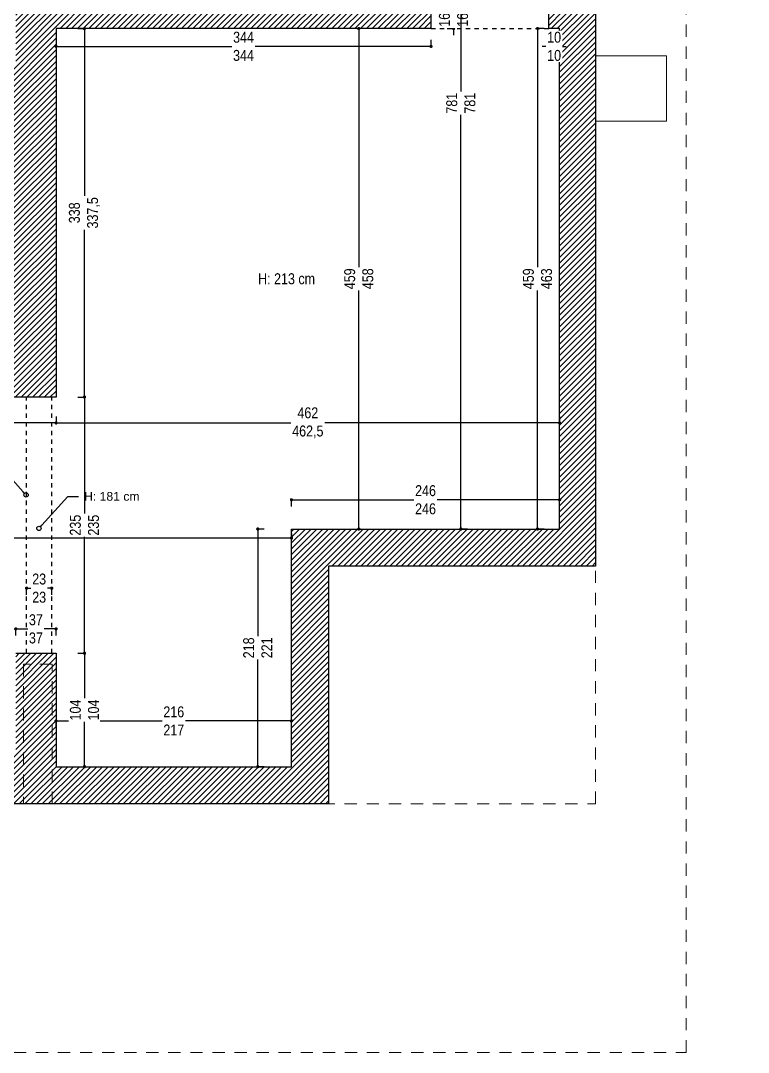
# Model space of a CAD drawing. Header units: millimetres. Extents: x 863 to 22635, y -482 to 12118.
# Drawn here: x 20798 to 21465, y 9246 to 10192 of the extents above; entities that cross this region are included whole.
import ezdxf
from ezdxf import colors
from ezdxf.entities.mleader import LeaderData, LeaderLine
from ezdxf.math import Vec2, Vec3

# ---------------------------------------------------------------- set-up
doc = ezdxf.new("R2010")
doc.units = ezdxf.units.MM
doc.header["$PDMODE"] = 35
doc.linetypes.add('JIS_02_0.7', pattern=[1.35, 0.75, -0.6])
doc.linetypes.add('JIS_02_1.0', pattern=[2, 1, -1])
doc.layers.add('ABOVE_0G', color=235, linetype='JIS_02_0.7', lineweight=9)
doc.layers.add('MECHANIC_0G', color=6, linetype='Continuous', lineweight=0)
for name, color, linetype in [('DIM_0G', 20, 'Continuous'), ('Existing WALL HATCH_0G', 251, 'Continuous'), ('Existing WALL_0G', 65, 'Continuous')]:
    doc.layers.add(name, color=color, linetype=linetype)
doc.styles.add('0G_50', font='ARIALN.TTF', dxfattribs={"height": 50})
doc.styles.add('OZGU', font='ARIALN.TTF')
doc.styles.get("Standard").update_dxf_attribs({"font": 'arial.ttf'})
doc.dimstyles.new('0G_1_50_ORTA', dxfattribs={"dimtxt": 10, "dimasz": 3, "dimexe": 1, "dimexo": 4, "dimgap": 1, "dimtad": 0, "dimdec": 1, "dimzin": 9, "dimtxsty": 'OZGU', "dimblk": 'DOT', "dimcen": 2, "dimclrd": 256, "dimclre": 256, "dimclrt": 256, "dimadec": 1, "dimazin": 2, "dimtfac": 1, "dimtdec": 1, "dimtix": 1, "dimtmove": 2, "dimatfit": 3, "dimldrblk": 'ARCHTICK', "dimfxl": 6, "dimfxlon": 1, "dimtfill": 1, "dimarcsym": 0})

# ---------------------------------------------------------------- blocks, each defined once
blk = doc.blocks.new('_Dot')
at = {"color": 0, "linetype": 'ByBlock', "lineweight": -2}
blk.add_line((-0.5, 0), (-1, 0), dxfattribs=at)
at = {"color": 0, "linetype": 'ByBlock', "const_width": 0.5}
blk.add_lwpolyline([(-0.25, 0, 1), (0.25, 0, 1)], format="xyb", close=True, dxfattribs=at)
blk = doc.blocks.new('*D859')
at = {"layer": 'Defpoints', "color": 0, "transparency": 16777216}
for p in [(21174.04, 10200.66), (21174.04, 10184.66)]:
    blk.add_point(p, dxfattribs=at)
at = {"layer": 'DIM_0G', "lineweight": -2, "transparency": 16777216}
for p, q in [((21188.75, 10200.66), (21195.75, 10200.66)), ((21194.75, 10203.66), (21194.75, 10206.66)), ((21194.75, 10200.66), (21194.75, 10199.15)), ((21188.75, 10184.66), (21195.75, 10184.66)), ((21194.75, 10184.66), (21194.75, 10186.18)), ((21194.75, 10181.66), (21194.75, 10178.66))]:
    blk.add_line(p, q, dxfattribs=at)
at = {"layer": 'DIM_0G', "lineweight": -2, "transparency": 16777216, "xscale": 3, "yscale": 3, "zscale": 3}
for p, rotation in [((21194.75, 10200.66), 270), ((21194.75, 10184.66), 90)]:
    blk.add_blockref('_Dot', p, dxfattribs=dict(at, rotation=rotation))
at = {"layer": 'DIM_0G', "transparency": 16777216, "insert": (21194.75, 10192.66), "char_height": 10, "attachment_point": 5, "rotation": 90, "style": 'OZGU', "bg_fill": 3, "box_fill_scale": 1.1, "bg_fill_color": 256, "bg_fill_true_color": 13158600, "bg_fill_transparency": 0}
blk.add_mtext('16\\P16', dxfattribs=at)
at = {"layer": 'Defpoints', "color": 0, "transparency": 16777216}
blk.add_point((21194.75, 10184.66), dxfattribs=at)
blk = doc.blocks.new('_ArchTick')
at = {"color": 0, "linetype": 'ByBlock', "const_width": 0.15}
blk.add_lwpolyline([(-0.5, -0.5), (0.5, 0.5)], dxfattribs=at)
blk = doc.blocks.new('*D860')
at = {"layer": 'Defpoints', "color": 0, "transparency": 16777216}
for p in [(20830.04, 10184.66), (21174.04, 10184.66), (20830.04, 10168.29)]:
    blk.add_point(p, dxfattribs=at)
at = {"layer": 'DIM_0G', "lineweight": -2, "transparency": 16777216}
for p, q in [((20830.04, 10174.29), (20830.04, 10167.29)), ((21174.04, 10174.29), (21174.04, 10167.29)), ((20833.04, 10168.29), (20991.99, 10168.29)), ((21171.04, 10168.29), (21012.08, 10168.29))]:
    blk.add_line(p, q, dxfattribs=at)
at = {"layer": 'DIM_0G', "lineweight": -2, "transparency": 16777216, "xscale": 3, "yscale": 3, "zscale": 3, "rotation": 180}
blk.add_blockref('_Dot', (20830.04, 10168.29), dxfattribs=at)
at = {"layer": 'DIM_0G', "lineweight": -2, "transparency": 16777216, "xscale": 3, "yscale": 3, "zscale": 3}
blk.add_blockref('_Dot', (21174.04, 10168.29), dxfattribs=at)
at = {"layer": 'DIM_0G', "transparency": 16777216, "insert": (21002.04, 10168.29), "char_height": 10, "attachment_point": 5, "style": 'OZGU', "bg_fill": 3, "box_fill_scale": 1.1, "bg_fill_color": 256, "bg_fill_true_color": 13158600, "bg_fill_transparency": 0}
blk.add_mtext('344\\P344', dxfattribs=at)
blk = doc.blocks.new('_DotBlank')
at = {"color": 0, "linetype": 'ByBlock', "lineweight": -2}
blk.add_line((-0.5, 0), (-1, 0), dxfattribs=at)
blk.add_circle((0, 0), 0.5, dxfattribs=at)
blk = doc.blocks.new('*D867')
at = {"layer": 'DIM_0G', "lineweight": -2, "transparency": 16777216}
for p, q in [((21282.04, 10174.29), (21282.04, 10167.29)), ((21292.04, 10174.29), (21292.04, 10167.29)), ((21279.04, 10168.29), (21276.04, 10168.29)), ((21282.04, 10168.29), (21292.04, 10168.29)), ((21295.04, 10168.29), (21298.04, 10168.29))]:
    blk.add_line(p, q, dxfattribs=at)
at = {"layer": 'DIM_0G', "lineweight": -2, "transparency": 16777216, "xscale": 3, "yscale": 3, "zscale": 3}
blk.add_blockref('_Dot', (21282.04, 10168.29), dxfattribs=at)
at = {"layer": 'DIM_0G', "lineweight": -2, "transparency": 16777216, "xscale": 3, "yscale": 3, "zscale": 3, "rotation": 180}
blk.add_blockref('_Dot', (21292.04, 10168.29), dxfattribs=at)
at = {"layer": 'DIM_0G', "transparency": 16777216, "insert": (21287.04, 10168.29), "char_height": 10, "attachment_point": 5, "style": 'OZGU', "bg_fill": 3, "box_fill_scale": 1.1, "bg_fill_color": 256, "bg_fill_true_color": 13158600, "bg_fill_transparency": 0}
blk.add_mtext('10\\P10', dxfattribs=at)
at = {"layer": 'Defpoints', "color": 0, "transparency": 16777216}
for p in [(21282.04, 10184.66), (21292.04, 10184.66), (21292.04, 10168.29)]:
    blk.add_point(p, dxfattribs=at)
blk = doc.blocks.new('*D872')
at = {"layer": 'Defpoints', "color": 0, "transparency": 16777216}
for p in [(20830.04, 10184.66), (20830.04, 9846.66), (20856.12, 9846.66)]:
    blk.add_point(p, dxfattribs=at)
at = {"layer": 'DIM_0G', "lineweight": -2, "transparency": 16777216}
for p, q in [((20850.12, 10184.66), (20857.12, 10184.66)), ((20856.12, 10181.66), (20856.12, 10030.53)), ((20856.12, 9849.66), (20856.12, 10000.8)), ((20850.12, 9846.66), (20857.12, 9846.66))]:
    blk.add_line(p, q, dxfattribs=at)
at = {"layer": 'DIM_0G', "lineweight": -2, "transparency": 16777216, "xscale": 3, "yscale": 3, "zscale": 3}
for p, rotation in [((20856.12, 10184.66), 90), ((20856.12, 9846.66), 270)]:
    blk.add_blockref('_Dot', p, dxfattribs=dict(at, rotation=rotation))
at = {"layer": 'DIM_0G', "transparency": 16777216, "insert": (20856.12, 10015.66), "char_height": 10, "attachment_point": 5, "rotation": 90, "style": 'OZGU', "bg_fill": 3, "box_fill_scale": 1.1, "bg_fill_color": 256, "bg_fill_true_color": 13158600, "bg_fill_transparency": 0}
blk.add_mtext('338\\P{\\C2;337,5}', dxfattribs=at)
blk = doc.blocks.new('*D873')
at = {"layer": 'Defpoints', "color": 0, "transparency": 16777216}
for p in [(20700.04, 9846.66), (20830.04, 9846.66), (20700.04, 9822.95)]:
    blk.add_point(p, dxfattribs=at)
at = {"layer": 'DIM_0G', "lineweight": -2, "transparency": 16777216}
for p, q in [((20700.04, 9828.95), (20700.04, 9821.95)), ((20703.04, 9822.95), (20755.38, 9822.95)), ((20827.04, 9822.95), (20774.7, 9822.95)), ((20830.04, 9828.95), (20830.04, 9821.95))]:
    blk.add_line(p, q, dxfattribs=at)
at = {"layer": 'DIM_0G', "lineweight": -2, "transparency": 16777216, "xscale": 3, "yscale": 3, "zscale": 3, "rotation": 180}
blk.add_blockref('_Dot', (20700.04, 9822.95), dxfattribs=at)
at = {"layer": 'DIM_0G', "lineweight": -2, "transparency": 16777216, "xscale": 3, "yscale": 3, "zscale": 3}
blk.add_blockref('_Dot', (20830.04, 9822.95), dxfattribs=at)
at = {"layer": 'DIM_0G', "transparency": 16777216, "insert": (20765.04, 9822.95), "char_height": 10, "attachment_point": 5, "style": 'OZGU', "bg_fill": 3, "box_fill_scale": 1.1, "bg_fill_color": 256, "bg_fill_true_color": 13158600, "bg_fill_transparency": 0}
blk.add_mtext('130\\P130', dxfattribs=at)
blk = doc.blocks.new('*D874')
at = {"layer": 'Defpoints', "color": 0, "transparency": 16777216}
for p in [(21292.04, 10184.66), (21271.78, 9725.66), (21292.04, 9725.66)]:
    blk.add_point(p, dxfattribs=at)
at = {"layer": 'DIM_0G', "lineweight": -2, "transparency": 16777216}
for p, q in [((21277.78, 10184.66), (21270.78, 10184.66)), ((21271.78, 10181.66), (21271.78, 9965.4)), ((21271.78, 9728.66), (21271.78, 9944.93)), ((21277.78, 9725.66), (21270.78, 9725.66))]:
    blk.add_line(p, q, dxfattribs=at)
at = {"layer": 'DIM_0G', "lineweight": -2, "transparency": 16777216, "xscale": 3, "yscale": 3, "zscale": 3}
for p, rotation in [((21271.78, 10184.66), 90), ((21271.78, 9725.66), 270)]:
    blk.add_blockref('_Dot', p, dxfattribs=dict(at, rotation=rotation))
at = {"layer": 'DIM_0G', "transparency": 16777216, "insert": (21271.78, 9955.16), "char_height": 10, "attachment_point": 5, "rotation": 90, "style": 'OZGU', "bg_fill": 3, "box_fill_scale": 1.1, "bg_fill_color": 256, "bg_fill_true_color": 13158600, "bg_fill_transparency": 0}
blk.add_mtext('459\\P{\\C2;463}', dxfattribs=at)
blk = doc.blocks.new('*D875')
at = {"layer": 'Defpoints', "color": 0, "transparency": 16777216}
for p in [(20830.04, 9846.66), (21292.04, 9847.16), (21292.04, 9822.95)]:
    blk.add_point(p, dxfattribs=at)
at = {"layer": 'DIM_0G', "lineweight": -2, "transparency": 16777216}
for p, q in [((20830.04, 9828.95), (20830.04, 9821.95)), ((20833.04, 9822.95), (21046, 9822.95)), ((21289.04, 9822.95), (21076.07, 9822.95)), ((21292.04, 9828.95), (21292.04, 9821.95))]:
    blk.add_line(p, q, dxfattribs=at)
at = {"layer": 'DIM_0G', "lineweight": -2, "transparency": 16777216, "xscale": 3, "yscale": 3, "zscale": 3, "rotation": 180}
blk.add_blockref('_Dot', (20830.04, 9822.95), dxfattribs=at)
at = {"layer": 'DIM_0G', "lineweight": -2, "transparency": 16777216, "xscale": 3, "yscale": 3, "zscale": 3}
blk.add_blockref('_Dot', (21292.04, 9822.95), dxfattribs=at)
at = {"layer": 'DIM_0G', "transparency": 16777216, "insert": (21061.04, 9822.95), "char_height": 10, "attachment_point": 5, "style": 'OZGU', "bg_fill": 3, "box_fill_scale": 1.1, "bg_fill_color": 256, "bg_fill_true_color": 13158600, "bg_fill_transparency": 0}
blk.add_mtext('462\\P{\\C2;462,5}', dxfattribs=at)
blk = doc.blocks.new('*D876')
at = {"layer": 'Defpoints', "color": 0, "transparency": 16777216}
for p in [(21046.04, 9752.44), (21046.04, 9725.66), (21292.04, 9725.66)]:
    blk.add_point(p, dxfattribs=at)
at = {"layer": 'DIM_0G', "lineweight": -2, "transparency": 16777216}
for p, q in [((21046.04, 9746.44), (21046.04, 9753.44)), ((21049.04, 9752.44), (21158.91, 9752.44)), ((21289.04, 9752.44), (21179.16, 9752.44)), ((21292.04, 9746.44), (21292.04, 9753.44))]:
    blk.add_line(p, q, dxfattribs=at)
at = {"layer": 'DIM_0G', "lineweight": -2, "transparency": 16777216, "xscale": 3, "yscale": 3, "zscale": 3, "rotation": 180}
blk.add_blockref('_Dot', (21046.04, 9752.44), dxfattribs=at)
at = {"layer": 'DIM_0G', "lineweight": -2, "transparency": 16777216, "xscale": 3, "yscale": 3, "zscale": 3}
blk.add_blockref('_Dot', (21292.04, 9752.44), dxfattribs=at)
at = {"layer": 'DIM_0G', "transparency": 16777216, "insert": (21169.04, 9752.44), "char_height": 10, "attachment_point": 5, "style": 'OZGU', "bg_fill": 3, "box_fill_scale": 1.1, "bg_fill_color": 256, "bg_fill_true_color": 13158600, "bg_fill_transparency": 0}
blk.add_mtext('246\\P246', dxfattribs=at)
blk = doc.blocks.new('*D877')
at = {"layer": 'Defpoints', "color": 0, "transparency": 16777216}
for p in [(21046.04, 9725.66), (21015.11, 9507.66), (21046.04, 9507.66)]:
    blk.add_point(p, dxfattribs=at)
at = {"layer": 'DIM_0G', "lineweight": -2, "transparency": 16777216}
for p, q in [((21021.11, 9725.66), (21014.11, 9725.66)), ((21015.11, 9722.66), (21015.11, 9626.8)), ((21015.11, 9510.66), (21015.11, 9606.53)), ((21021.11, 9507.66), (21014.11, 9507.66))]:
    blk.add_line(p, q, dxfattribs=at)
at = {"layer": 'DIM_0G', "lineweight": -2, "transparency": 16777216, "xscale": 3, "yscale": 3, "zscale": 3}
for p, rotation in [((21015.11, 9725.66), 90), ((21015.11, 9507.66), 270)]:
    blk.add_blockref('_Dot', p, dxfattribs=dict(at, rotation=rotation))
at = {"layer": 'DIM_0G', "transparency": 16777216, "insert": (21015.11, 9616.66), "char_height": 10, "attachment_point": 5, "rotation": 90, "style": 'OZGU', "bg_fill": 3, "box_fill_scale": 1.1, "bg_fill_color": 256, "bg_fill_true_color": 13158600, "bg_fill_transparency": 0}
blk.add_mtext('218\\P221', dxfattribs=at)
blk = doc.blocks.new('*D878')
at = {"layer": 'Defpoints', "color": 0, "transparency": 16777216}
for p in [(21046.04, 9549.64), (20830.04, 9507.66), (21046.04, 9507.66)]:
    blk.add_point(p, dxfattribs=at)
at = {"layer": 'DIM_0G', "lineweight": -2, "transparency": 16777216}
for p, q in [((20830.04, 9543.64), (20830.04, 9550.64)), ((20833.04, 9549.64), (20927.91, 9549.64)), ((21043.04, 9549.64), (20948.16, 9549.64)), ((21046.04, 9543.64), (21046.04, 9550.64))]:
    blk.add_line(p, q, dxfattribs=at)
at = {"layer": 'DIM_0G', "lineweight": -2, "transparency": 16777216, "xscale": 3, "yscale": 3, "zscale": 3, "rotation": 180}
blk.add_blockref('_Dot', (20830.04, 9549.64), dxfattribs=at)
at = {"layer": 'DIM_0G', "lineweight": -2, "transparency": 16777216, "xscale": 3, "yscale": 3, "zscale": 3}
blk.add_blockref('_Dot', (21046.04, 9549.64), dxfattribs=at)
at = {"layer": 'DIM_0G', "transparency": 16777216, "insert": (20938.04, 9549.64), "char_height": 10, "attachment_point": 5, "style": 'OZGU', "bg_fill": 3, "box_fill_scale": 1.1, "bg_fill_color": 256, "bg_fill_true_color": 13158600, "bg_fill_transparency": 0}
blk.add_mtext('216\\P{\\C2;217}', dxfattribs=at)
blk = doc.blocks.new('*D879')
at = {"layer": 'Defpoints', "color": 0, "transparency": 16777216}
for p in [(20830.04, 9611.66), (20856.12, 9611.66), (20830.04, 9507.66)]:
    blk.add_point(p, dxfattribs=at)
at = {"layer": 'DIM_0G', "lineweight": -2, "transparency": 16777216}
for p, q in [((20850.12, 9611.66), (20857.12, 9611.66)), ((20856.12, 9608.66), (20856.12, 9569.32)), ((20856.12, 9510.66), (20856.12, 9550)), ((20850.12, 9507.66), (20857.12, 9507.66))]:
    blk.add_line(p, q, dxfattribs=at)
at = {"layer": 'DIM_0G', "lineweight": -2, "transparency": 16777216, "xscale": 3, "yscale": 3, "zscale": 3}
for p, rotation in [((20856.12, 9611.66), 90), ((20856.12, 9507.66), 270)]:
    blk.add_blockref('_Dot', p, dxfattribs=dict(at, rotation=rotation))
at = {"layer": 'DIM_0G', "transparency": 16777216, "insert": (20856.12, 9559.66), "char_height": 10, "attachment_point": 5, "rotation": 90, "style": 'OZGU', "bg_fill": 3, "box_fill_scale": 1.1, "bg_fill_color": 256, "bg_fill_true_color": 13158600, "bg_fill_transparency": 0}
blk.add_mtext('104\\P104', dxfattribs=at)
blk = doc.blocks.new('*D880')
at = {"layer": 'Defpoints', "color": 0, "transparency": 16777216}
for p in [(20793.04, 9634.02), (20793.04, 9611.66), (20830.04, 9611.66)]:
    blk.add_point(p, dxfattribs=at)
at = {"layer": 'DIM_0G', "lineweight": -2, "transparency": 16777216}
for p, q in [((20793.04, 9628.02), (20793.04, 9635.02)), ((20796.04, 9634.02), (20804.67, 9634.02)), ((20827.04, 9634.02), (20818.41, 9634.02)), ((20830.04, 9628.02), (20830.04, 9635.02))]:
    blk.add_line(p, q, dxfattribs=at)
at = {"layer": 'DIM_0G', "lineweight": -2, "transparency": 16777216, "xscale": 3, "yscale": 3, "zscale": 3, "rotation": 180}
blk.add_blockref('_Dot', (20793.04, 9634.02), dxfattribs=at)
at = {"layer": 'DIM_0G', "lineweight": -2, "transparency": 16777216, "xscale": 3, "yscale": 3, "zscale": 3}
blk.add_blockref('_Dot', (20830.04, 9634.02), dxfattribs=at)
at = {"layer": 'DIM_0G', "transparency": 16777216, "insert": (20811.54, 9634.02), "char_height": 10, "attachment_point": 5, "style": 'OZGU', "bg_fill": 3, "box_fill_scale": 1.1, "bg_fill_color": 256, "bg_fill_true_color": 13158600, "bg_fill_transparency": 0}
blk.add_mtext('37\\P37', dxfattribs=at)
blk = doc.blocks.new('*D883')
at = {"layer": 'Defpoints', "color": 0, "transparency": 16777216}
for p in [(21174.04, 10184.66), (21046.04, 9725.66), (21107.81, 9725.66)]:
    blk.add_point(p, dxfattribs=at)
at = {"layer": 'DIM_0G', "lineweight": -2, "transparency": 16777216}
for p, q in [((21113.81, 10184.66), (21106.81, 10184.66)), ((21107.81, 10181.66), (21107.81, 9965.4)), ((21107.81, 9728.66), (21107.81, 9944.93)), ((21101.81, 9725.66), (21108.81, 9725.66))]:
    blk.add_line(p, q, dxfattribs=at)
at = {"layer": 'DIM_0G', "lineweight": -2, "transparency": 16777216, "xscale": 3, "yscale": 3, "zscale": 3}
for p, rotation in [((21107.81, 10184.66), 90), ((21107.81, 9725.66), 270)]:
    blk.add_blockref('_Dot', p, dxfattribs=dict(at, rotation=rotation))
at = {"layer": 'DIM_0G', "transparency": 16777216, "insert": (21107.81, 9955.16), "char_height": 10, "attachment_point": 5, "rotation": 90, "style": 'OZGU', "bg_fill": 3, "box_fill_scale": 1.1, "bg_fill_color": 256, "bg_fill_true_color": 13158600, "bg_fill_transparency": 0}
blk.add_mtext('459\\P{\\C2;458}', dxfattribs=at)
blk = doc.blocks.new('*D884')
at = {"layer": 'Defpoints', "color": 0, "transparency": 16777216}
for p in [(21291.04, 10506.66), (21201.47, 9725.66), (21292.04, 9725.66)]:
    blk.add_point(p, dxfattribs=at)
at = {"layer": 'DIM_0G', "lineweight": -2, "transparency": 16777216}
for p, q in [((21207.47, 10506.66), (21200.47, 10506.66)), ((21201.47, 10503.66), (21201.47, 10125.4)), ((21201.47, 9728.66), (21201.47, 10106.93)), ((21207.47, 9725.66), (21200.47, 9725.66))]:
    blk.add_line(p, q, dxfattribs=at)
at = {"layer": 'DIM_0G', "lineweight": -2, "transparency": 16777216, "xscale": 3, "yscale": 3, "zscale": 3}
for p, rotation in [((21201.47, 10506.66), 90), ((21201.47, 9725.66), 270)]:
    blk.add_blockref('_Dot', p, dxfattribs=dict(at, rotation=rotation))
at = {"layer": 'DIM_0G', "transparency": 16777216, "insert": (21201.47, 10116.16), "char_height": 10, "attachment_point": 5, "rotation": 90, "style": 'OZGU', "bg_fill": 3, "box_fill_scale": 1.1, "bg_fill_color": 256, "bg_fill_true_color": 13158600, "bg_fill_transparency": 0}
blk.add_mtext('781\\P781', dxfattribs=at)
blk = doc.blocks.new('*D885')
at = {"layer": 'Defpoints', "color": 0, "transparency": 16777216}
for p in [(20803.04, 9611.66), (20826.04, 9611.66)]:
    blk.add_point(p, dxfattribs=at)
at = {"layer": 'DIM_0G', "lineweight": -2, "transparency": 16777216}
for p, q in [((20803.04, 9665.37), (20803.04, 9672.37)), ((20806.04, 9671.37), (20807.6, 9671.37)), ((20823.04, 9671.37), (20821.47, 9671.37)), ((20826.04, 9665.37), (20826.04, 9672.37))]:
    blk.add_line(p, q, dxfattribs=at)
at = {"layer": 'DIM_0G', "lineweight": -2, "transparency": 16777216, "xscale": 3, "yscale": 3, "zscale": 3, "rotation": 180}
blk.add_blockref('_Dot', (20803.04, 9671.37), dxfattribs=at)
at = {"layer": 'DIM_0G', "lineweight": -2, "transparency": 16777216, "xscale": 3, "yscale": 3, "zscale": 3}
blk.add_blockref('_Dot', (20826.04, 9671.37), dxfattribs=at)
at = {"layer": 'DIM_0G', "transparency": 16777216, "insert": (20814.54, 9671.37), "char_height": 10, "attachment_point": 5, "style": 'OZGU', "bg_fill": 3, "box_fill_scale": 1.1, "bg_fill_color": 256, "bg_fill_true_color": 13158600, "bg_fill_transparency": 0}
blk.add_mtext('23\\P23', dxfattribs=at)
at = {"layer": 'Defpoints', "color": 0, "transparency": 16777216}
blk.add_point((20803.04, 9671.37), dxfattribs=at)
blk = doc.blocks.new('*D886')
at = {"layer": 'Defpoints', "color": 0, "transparency": 16777216}
for p in [(21046.04, 9725.66), (20341.04, 9717.38), (20341.04, 9519.66)]:
    blk.add_point(p, dxfattribs=at)
at = {"layer": 'DIM_0G', "lineweight": -2, "transparency": 16777216}
for p, q in [((20341.04, 9711.38), (20341.04, 9718.38)), ((21046.04, 9721.66), (21046.04, 9716.38)), ((20344.04, 9717.38), (20683.48, 9717.38)), ((21043.04, 9717.38), (20703.59, 9717.38))]:
    blk.add_line(p, q, dxfattribs=at)
at = {"layer": 'DIM_0G', "lineweight": -2, "transparency": 16777216, "xscale": 3, "yscale": 3, "zscale": 3, "rotation": 180}
blk.add_blockref('_Dot', (20341.04, 9717.38), dxfattribs=at)
at = {"layer": 'DIM_0G', "lineweight": -2, "transparency": 16777216, "xscale": 3, "yscale": 3, "zscale": 3}
blk.add_blockref('_Dot', (21046.04, 9717.38), dxfattribs=at)
at = {"layer": 'DIM_0G', "transparency": 16777216, "insert": (20693.54, 9717.38), "char_height": 10, "attachment_point": 5, "style": 'OZGU', "bg_fill": 3, "box_fill_scale": 1.1, "bg_fill_color": 256, "bg_fill_true_color": 13158600, "bg_fill_transparency": 0}
blk.add_mtext('705\\P705', dxfattribs=at)
blk = doc.blocks.new('*D887')
at = {"layer": 'Defpoints', "color": 0, "transparency": 16777216}
for p in [(20830.04, 9846.66), (20830.04, 9611.66), (20856.12, 9611.66)]:
    blk.add_point(p, dxfattribs=at)
at = {"layer": 'DIM_0G', "lineweight": -2, "transparency": 16777216}
for p, q in [((20850.12, 9846.66), (20857.12, 9846.66)), ((20856.12, 9843.66), (20856.12, 9739.32)), ((20856.12, 9614.66), (20856.12, 9719.01)), ((20850.12, 9611.66), (20857.12, 9611.66))]:
    blk.add_line(p, q, dxfattribs=at)
at = {"layer": 'DIM_0G', "lineweight": -2, "transparency": 16777216, "xscale": 3, "yscale": 3, "zscale": 3}
for p, rotation in [((20856.12, 9846.66), 90), ((20856.12, 9611.66), 270)]:
    blk.add_blockref('_Dot', p, dxfattribs=dict(at, rotation=rotation))
at = {"layer": 'DIM_0G', "transparency": 16777216, "insert": (20856.12, 9729.16), "char_height": 10, "attachment_point": 5, "rotation": 90, "style": 'OZGU', "bg_fill": 3, "box_fill_scale": 1.1, "bg_fill_color": 256, "bg_fill_true_color": 13158600, "bg_fill_transparency": 0}
blk.add_mtext('235\\P235', dxfattribs=at)

msp = doc.modelspace()

# ---------------------------------------------------------------- hatches: boundary and pattern name
at = {"layer": 'Existing WALL HATCH_0G'}
h = msp.add_hatch(dxfattribs=at)
h.set_pattern_fill('ANSI31', color=256, scale=30)
h.set_pattern_definition([(45, (156564.517, 1761.177), (-2.65165043, 2.65165043), [])])
h.paths.add_polyline_path([(20069.04, 10242.66), (20069.04, 10235.66), (20341.04, 10235.66), (20341.04, 10300.66), (20330.04, 10300.66), (20330.04, 10242.66)], flags=17)
h.paths.add_polyline_path([(20499.04, 10325.66), (20499.04, 10305.66), (20510.04, 10305.66), (20510.04, 10325.66)], flags=17)
h.paths.add_polyline_path([(20480.04, 10515.28), (20480.04, 10455.66), (20499.04, 10455.66), (20499.04, 10417.66), (20510.04, 10417.66), (20510.04, 10500.66), (20662.04, 10500.66), (20662.04, 10479.66), (20793.04, 10479.66), (20793.04, 10150.66), (20510.04, 10150.66), (20510.04, 10213.66), (20499.04, 10213.66), (20499.04, 10150.66), (20447.04, 10150.66), (20447.04, 10140.66), (20700.04, 10140.66), (20700.04, 9954.66), (20711.04, 9954.66), (20711.04, 10127.66), (20791.04, 10127.66), (20791.04, 9858.66), (20711.04, 9858.66), (20711.04, 9865.66), (20700.04, 9865.66), (20700.04, 9846.66), (20830.04, 9846.66), (20830.04, 10184.66), (21174.04, 10184.66), (21174.04, 10200.66), (21067.04, 10200.66), (21067.04, 10224.66), (21056.04, 10224.66), (21056.04, 10206.66), (20834.04, 10206.66), (20834.04, 10308.66), (21067.04, 10308.66), (21067.04, 10319.66), (20834.04, 10319.66), (20834.04, 10494.66), (20909.04, 10494.66), (20909.04, 10403.66), (21067.04, 10403.66), (21067.04, 10419.66), (20979.04, 10419.66), (21029.27, 10506.66), (21291.04, 10506.66), (21291.04, 10397.66), (21298.04, 10397.66), (21298.04, 10299.66), (21325.04, 10299.66), (21325.04, 10646.66), (21300.04, 10646.66), (21300.04, 10563.66), (19819.04, 10563.66), (19819.04, 10515.66), (19682.04, 10515.66), (19682.04, 10266.66), (19813.04, 10266.66), (19813.04, 9473.66), (21080.04, 9473.66), (21080.04, 9691.66), (21325.04, 9691.66), (21325.04, 10200.66), (21282.04, 10200.66), (21282.04, 10184.66), (21292.04, 10184.66), (21292.04, 9725.66), (21046.04, 9725.66), (21046.04, 9507.66), (20830.04, 9507.66), (20830.04, 9611.66), (20793.04, 9611.66), (20793.04, 9519.66), (20341.04, 9519.66), (20341.04, 10140.66), (20285.04, 10140.66), (20285.04, 9519.66), (19847.04, 9519.66), (19847.04, 10235.66), (19959.04, 10235.66), (19959.04, 10242.66), (19860.04, 10242.66), (19860.04, 10300.66), (19716.04, 10300.66), (19716.04, 10492.66), (19815.04, 10492.66), (19815.04, 10374.66), (19860.04, 10374.66), (19860.04, 10503.66), (19959.04, 10503.66), (19959.04, 10538.66), (20091.04, 10538.66), (20091.04, 10458.66), (20120.04, 10458.66), (20120.04, 10518.66), (20300.04, 10518.66), (20300.04, 10396.66), (20341.04, 10396.66), (20341.04, 10455.66), (20360.04, 10455.66), (20360.04, 10515.28)])

# ---------------------------------------------------------------- linework, layer by layer
at = {"layer": 'ABOVE_0G', "ltscale": 15}
msp.add_lwpolyline([(19819.04, 10515.66), (19819.04, 9473.66), (21325.04, 9473.66), (21325.04, 10646.66)], dxfattribs=at)
at = {"layer": 'Existing WALL_0G'}
for points in [[(20793.04, 9611.66), (20830.04, 9611.66), (20830.04, 9507.66), (21046.04, 9507.66), (21046.04, 9725.66), (21292.04, 9725.66), (21292.04, 10184.66), (21282.04, 10184.66), (21282.04, 10200.66), (21325.04, 10200.66), (21325.04, 9691.66), (21080.04, 9691.66), (21080.04, 9473.66), (19813.04, 9473.66)], [(21174.04, 10200.66), (21174.04, 10184.66), (20830.04, 10184.66), (20830.04, 9846.66), (20700.04, 9846.66)]]:
    msp.add_lwpolyline(points, dxfattribs=at)
at = {"layer": 'MECHANIC_0G'}
msp.add_lwpolyline([(21390.04, 10159.66), (21390.04, 10099.66), (21325.04, 10099.66), (21325.04, 10159.66)], close=True, dxfattribs=at)

# ---------------------------------------------------------------- texts
at = {"layer": 'DIM_0G', "insert": (21015.45, 9960.19), "char_height": 10, "attachment_point": 1, "style": '0G_50'}
msp.add_mtext_dynamic_manual_height_columns('H: 213 cm', width=287.937, gutter_width=250, heights=[0], dxfattribs=at)

# ---------------------------------------------------------------- leaders
at = {"layer": 'DIM_0G'}
ml = msp.add_multileader_mtext('Standard', dxfattribs=at)
ml.set_content('PARAPET H: 85 cm\\PPENCERE H: 100 cm', color=256)
ml.set_leader_properties()
ml.set_arrow_properties(name='DOTBLANK')
ml.build(insert=Vec2(0, 0))
ml.multileader.update_dxf_attribs({"dogleg_length": 10})
ctx = ml.context
ctx.base_point, ctx.char_height, ctx.landing_gap_size, ctx.plane_origin = Vec3(21352.94, 10257.75), 8, 5, Vec3(21298.04, 10236.72)
notes = []
notes.append((ctx, [(0, (1, 1, 0), (21342.94, 10257.75), (1, 0), 10, [(0, [(21298.04, 10232.72)], 0, [])])]))
ctx.mtext.insert, ctx.mtext.flow_direction = Vec3(21357.94, 10261.81), 5
ml = msp.add_multileader_mtext('Standard', dxfattribs=at)
ml.set_content('KİRİŞ H: 35 cm', color=256)
ml.set_leader_properties()
ml.set_arrow_properties(name='DOTBLANK')
ml.build(insert=Vec2(0, 0))
ml.multileader.update_dxf_attribs({"dogleg_length": 10})
ctx = ml.context
ctx.base_point, ctx.char_height, ctx.landing_gap_size, ctx.plane_origin = Vec3(20680.67, 9786.25), 8, 5, Vec3(20790.84, 9756.89)
ctx.text_align_type = 2
notes.append((ctx, [(0, (1, 1, 0), (20776.14, 9786.25), (-1, 0), 10, [(0, [(20802.57, 9756.89)], 0, [])])]))
ctx.mtext.insert, ctx.mtext.alignment, ctx.mtext.flow_direction = Vec3(20761.14, 9791.37), 3, 5
ml = msp.add_multileader_mtext('Standard', dxfattribs=at)
ml.set_content('H: 181 cm', color=256)
ml.set_leader_properties()
ml.set_arrow_properties(name='DOTBLANK')
ml.build(insert=Vec2(0, 0))
ml.multileader.update_dxf_attribs({"dogleg_length": 10})
ctx = ml.context
ctx.base_point, ctx.char_height, ctx.landing_gap_size, ctx.plane_origin = Vec3(20850.73, 9755.54), 8, 5, Vec3(20826.04, 9726.18)
notes.append((ctx, [(0, (1, 1, 0), (20840.73, 9755.54), (1, 0), 10, [(0, [(20814.3, 9726.18)], 0, [])])]))
ctx.mtext.insert, ctx.mtext.flow_direction = Vec3(20855.73, 9759.61), 5
for ctx, leaders in notes:
    for number, flags, end, landing, length, lines in leaders:
        leader = LeaderData()
        leader.index, (leader.has_last_leader_line, leader.has_dogleg_vector, leader.attachment_direction) = number, flags
        leader.last_leader_point, leader.dogleg_vector, leader.dogleg_length = Vec3(end), Vec3(landing), length
        for number, points, colour, breaks in lines:
            line = LeaderLine()
            line.index, line.vertices, line.color, line.breaks = number, Vec3.list(points), colors.encode_raw_color(colour), breaks
            leader.lines.append(line)
        ctx.leaders.append(leader)

# ---------------------------------------------------------------- next in the draw order: dimensions: what is measured, and where the dimension line sits
dim = msp.add_linear_dim(base=(21194.75, 10184.66), p1=(21174.04, 10200.66), p2=(21174.04, 10184.66), angle=90, text='<>\\P16', dimstyle='0G_1_50_ORTA', dxfattribs=at)
dim.commit()
dim.dimension.update_dxf_attribs({"geometry": '*D859', "text_midpoint": (21194.75, 10192.66)})
dim = msp.add_linear_dim(base=(21292.04, 10168.29), p1=(21282.04, 10184.66), p2=(21292.04, 10184.66), text='<>\\P10', dimstyle='0G_1_50_ORTA', dxfattribs=at)
dim.commit()
dim.dimension.update_dxf_attribs({"geometry": '*D867', "text_midpoint": (21287.04, 10168.29)})

# ---------------------------------------------------------------- next in the draw order: dimensions: what is measured, and where the dimension line sits
dim = msp.add_linear_dim(base=(20830.04, 10168.29), p1=(21174.04, 10184.66), p2=(20830.04, 10184.66), text='<>\\P344', dimstyle='0G_1_50_ORTA', dxfattribs=at)
dim.commit()
dim.dimension.update_dxf_attribs({"geometry": '*D860', "text_midpoint": (21002.04, 10168.29)})

# ---------------------------------------------------------------- next in the draw order: linework, layer by layer
at = {"layer": 'Existing WALL_0G', "linetype": 'JIS_02_1.0', "ltscale": 4}
msp.add_lwpolyline([(21174.04, 10184.66), (21282.04, 10184.66)], dxfattribs=at)

# ---------------------------------------------------------------- next in the draw order: dimensions: what is measured, and where the dimension line sits
at = {"layer": 'DIM_0G'}
dim = msp.add_linear_dim(base=(20856.12, 9846.66), p1=(20830.04, 10184.66), p2=(20830.04, 9846.66), angle=90, text='<>\\P{\\C2;337,5}', dimstyle='0G_1_50_ORTA', dxfattribs=at)
dim.commit()
dim.dimension.update_dxf_attribs({"geometry": '*D872', "text_midpoint": (20856.12, 10015.66)})

# ---------------------------------------------------------------- next in the draw order: dimensions: what is measured, and where the dimension line sits
dim = msp.add_linear_dim(base=(21271.78, 9725.66), p1=(21292.04, 10184.66), p2=(21292.04, 9725.66), angle=90, text='<>\\P{\\C2;463}', dimstyle='0G_1_50_ORTA', dxfattribs=at)
dim.commit()
dim.dimension.update_dxf_attribs({"geometry": '*D874', "text_midpoint": (21271.78, 9955.16)})
dim = msp.add_linear_dim(base=(20700.04, 9822.95), p1=(20830.04, 9846.66), p2=(20700.04, 9846.66), text='<>\\P130', dimstyle='0G_1_50_ORTA', dxfattribs=at)
dim.commit()
dim.dimension.update_dxf_attribs({"geometry": '*D873', "text_midpoint": (20765.04, 9822.95)})

# ---------------------------------------------------------------- next in the draw order: dimensions: what is measured, and where the dimension line sits
for base, p1, p2, text, picture, middle in [((21292.04, 9822.95), (20830.04, 9846.66), (21292.04, 9847.16), '<>\\P{\\C2;462,5}', '*D875', (21061.04, 9822.95)), ((21046.04, 9752.44), (21292.04, 9725.66), (21046.04, 9725.66), '<>\\P246', '*D876', (21169.04, 9752.44))]:
    dim = msp.add_linear_dim(base=base, p1=p1, p2=p2, text=text, dimstyle='0G_1_50_ORTA', dxfattribs=at)
    dim.commit()
    dim.dimension.update_dxf_attribs({"geometry": picture, "text_midpoint": middle})

# ---------------------------------------------------------------- next in the draw order: dimensions: what is measured, and where the dimension line sits
for base, p1, p2, text, picture, middle in [((21201.47, 9725.66), (21291.04, 10506.66), (21292.04, 9725.66), '<>\\P781', '*D884', (21201.47, 10116.16)), ((21015.11, 9507.66), (21046.04, 9725.66), (21046.04, 9507.66), '<>\\P221', '*D877', (21015.11, 9616.66))]:
    dim = msp.add_linear_dim(base=base, p1=p1, p2=p2, angle=90, text=text, dimstyle='0G_1_50_ORTA', dxfattribs=at)
    dim.commit()
    dim.dimension.update_dxf_attribs({"geometry": picture, "text_midpoint": middle})

# ---------------------------------------------------------------- next in the draw order: dimensions: what is measured, and where the dimension line sits
dim = msp.add_linear_dim(base=(21107.81, 9725.66), p1=(21174.04, 10184.66), p2=(21046.04, 9725.66), angle=90, text='<>\\P{\\C2;458}', dimstyle='0G_1_50_ORTA', dxfattribs=at)
dim.commit()
dim.dimension.update_dxf_attribs({"geometry": '*D883', "text_midpoint": (21107.81, 9955.16)})
dim = msp.add_linear_dim(base=(21046.04, 9549.64), p1=(20830.04, 9507.66), p2=(21046.04, 9507.66), text='<>\\P{\\C2;217}', dimstyle='0G_1_50_ORTA', dxfattribs=at)
dim.commit()
dim.dimension.update_dxf_attribs({"geometry": '*D878', "text_midpoint": (20938.04, 9549.64)})

# ---------------------------------------------------------------- next in the draw order: dimensions: what is measured, and where the dimension line sits
dim = msp.add_linear_dim(base=(20856.12, 9611.66), p1=(20830.04, 9507.66), p2=(20830.04, 9611.66), angle=90, text='<>\\P104', dimstyle='0G_1_50_ORTA', dxfattribs=at)
dim.commit()
dim.dimension.update_dxf_attribs({"geometry": '*D879', "text_midpoint": (20856.12, 9559.66)})

# ---------------------------------------------------------------- next in the draw order: dimensions: what is measured, and where the dimension line sits
dim = msp.add_linear_dim(base=(20793.04, 9634.02), p1=(20830.04, 9611.66), p2=(20793.04, 9611.66), text='<>\\P37', dimstyle='0G_1_50_ORTA', dxfattribs=at)
dim.commit()
dim.dimension.update_dxf_attribs({"geometry": '*D880', "text_midpoint": (20811.54, 9634.02)})

# ---------------------------------------------------------------- next in the draw order: linework, layer by layer
at = {"layer": 'Existing WALL_0G', "linetype": 'JIS_02_1.0', "ltscale": 4}
for points in [[(20803.04, 9611.66), (20803.04, 9846.66)], [(20826.04, 9611.66), (20826.04, 9846.66)]]:
    msp.add_lwpolyline(points, dxfattribs=at)

# ---------------------------------------------------------------- next in the draw order: dimensions: what is measured, and where the dimension line sits
at = {"layer": 'DIM_0G'}
dim = msp.add_linear_dim(base=(20803.04, 9671.37), p1=(20826.04, 9611.66), p2=(20803.04, 9611.66), text='<>\\P23', dimstyle='0G_1_50_ORTA', dxfattribs=at)
dim.commit()
dim.dimension.update_dxf_attribs({"geometry": '*D885', "text_midpoint": (20814.54, 9671.37)})

# ---------------------------------------------------------------- next in the draw order: dimensions: what is measured, and where the dimension line sits
dim = msp.add_linear_dim(base=(20341.04, 9717.38), p1=(21046.04, 9725.66), p2=(20341.04, 9519.66), text='<>\\P705', dimstyle='0G_1_50_ORTA', dxfattribs=at)
dim.commit()
dim.dimension.update_dxf_attribs({"geometry": '*D886', "text_midpoint": (20693.54, 9717.38)})

# ---------------------------------------------------------------- next in the draw order: linework, layer by layer
at = {"layer": 'ABOVE_0G', "ltscale": 15}
msp.add_lwpolyline([(20826.54, 9601.66), (20800.04, 9601.66), (20800.04, 9473.66), (20826.54, 9473.66)], close=True, dxfattribs=at)

# ---------------------------------------------------------------- next in the draw order: dimensions: what is measured, and where the dimension line sits
at = {"layer": 'DIM_0G'}
dim = msp.add_linear_dim(base=(20856.12, 9611.66), p1=(20830.04, 9846.66), p2=(20830.04, 9611.66), angle=90, text='<>\\P235', dimstyle='0G_1_50_ORTA', dxfattribs=at)
dim.commit()
dim.dimension.update_dxf_attribs({"geometry": '*D887', "text_midpoint": (20856.12, 9729.16)})

# ---------------------------------------------------------------- next in the draw order: linework, layer by layer
at = {"layer": 'ABOVE_0G', "ltscale": 15}
msp.add_lwpolyline([(19637.04, 11586.66), (19637.04, 9245.66), (21408.04, 9245.66), (21408.04, 11586.66)], dxfattribs=at)

doc.saveas('drawing.dxf')
